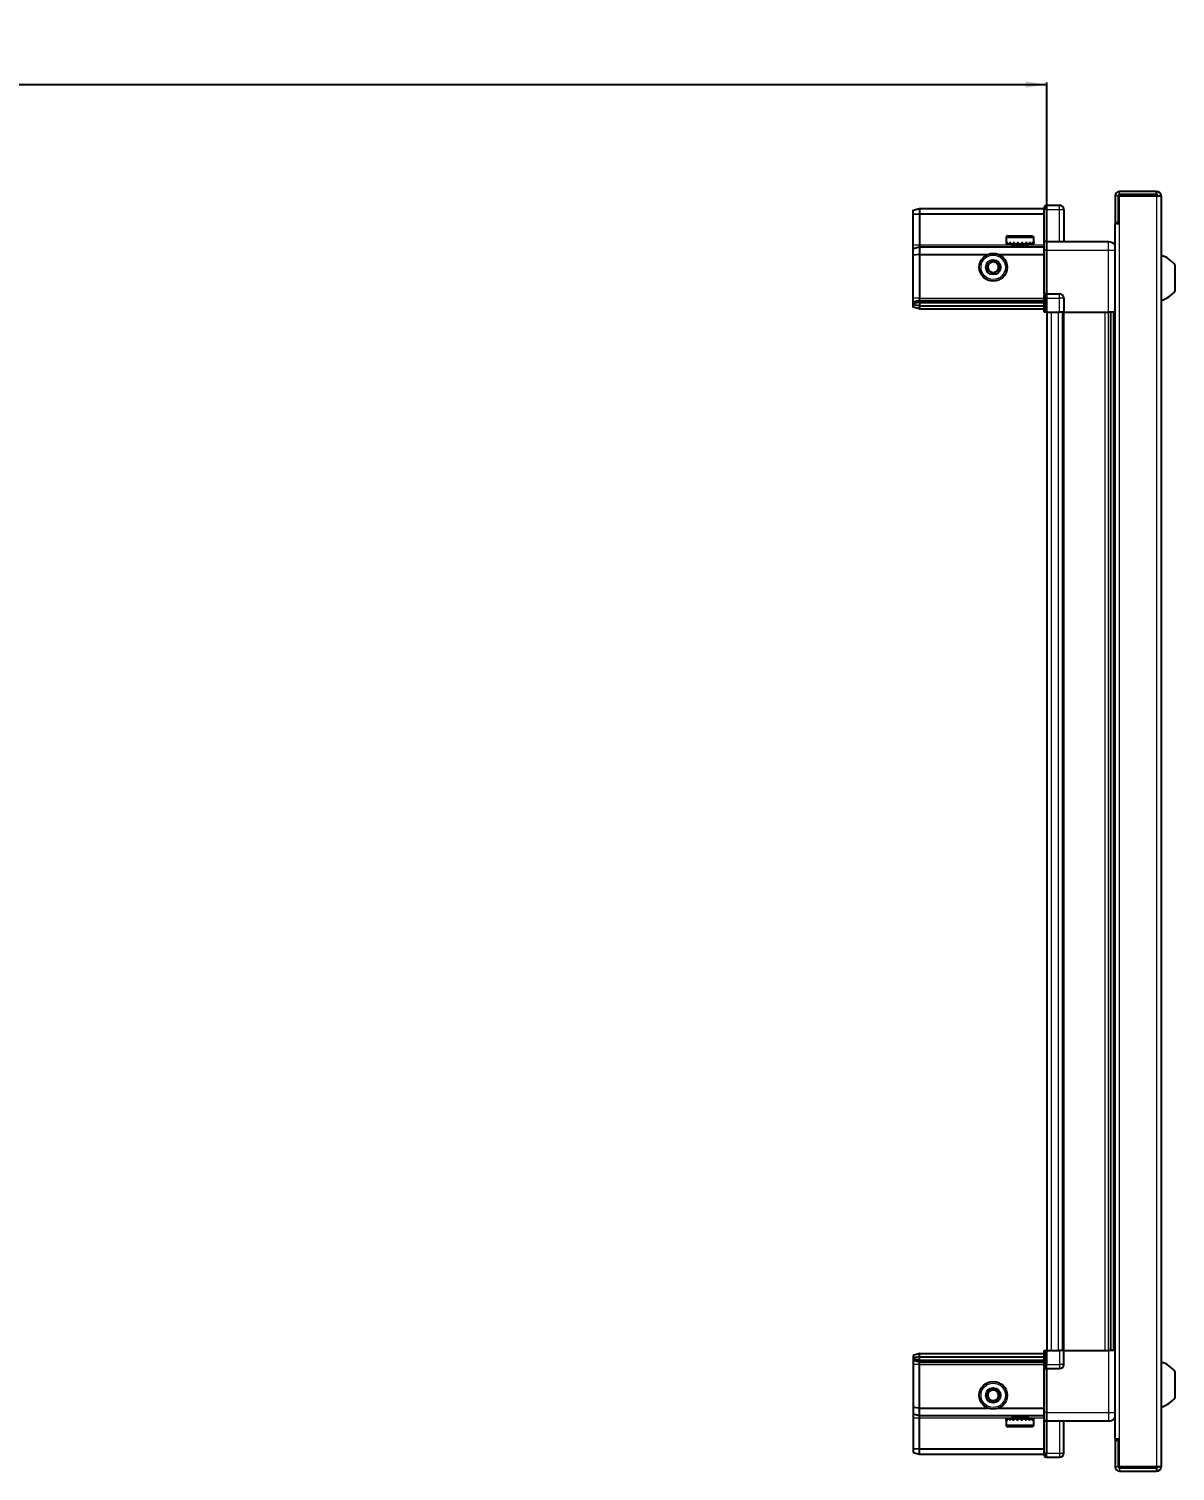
# Model space of a CAD drawing. Header units: millimetres. Extents: x 1021 to 3468, y -487 to 1579.
# Drawn here: x 2319 to 2855, y 843 to 1518 of the extents above; entities that cross this region are included whole.
import ezdxf

# ---------------------------------------------------------------- set-up
doc = ezdxf.new("R2010")
doc.units = ezdxf.units.MM
doc.layers.add('FORMAT', color=7, linetype='Continuous')
doc.styles.add('SLDTEXTSTYLE0', font='TXT', dxfattribs={"width": 0.75})
doc.dimstyles.new('SLDDIMSTYLE0', dxfattribs={"dimtxt": 20, "dimasz": 10, "dimexe": 0, "dimexo": 0.0625, "dimgap": 5, "dimtad": 2, "dimdec": 1, "dimrnd": 1e-09, "dimzin": 12, "dimdsep": 46, "dimtxsty": 'SLDTEXTSTYLE0', "dimsah": 1, "dimcen": 0.09, "dimadec": 0, "dimazin": 3, "dimtfac": 1, "dimtofl": 0, "dimtmove": 0, "dimatfit": 3, "dimfxl": 0, "dimfrac": 2, "dimtolj": 1, "dimtzin": 12, "dimarcsym": 0})

# ---------------------------------------------------------------- blocks, each defined once
blk = doc.blocks.new('_D_4')
at = {"layer": 'FORMAT'}
for p, q in [((1695.13, 1385.67), (1695.13, 1493.16)), ((1695.13, 1492.16), (2795.13, 1492.16)), ((2795.13, 1385.67), (2795.13, 1493.16))]:
    blk.add_line(p, q, dxfattribs=at)
for points in [[(1695.13, 1492.16), (1705.13, 1490.63), (1705.13, 1493.7)], [(2795.13, 1492.16), (2785.13, 1493.7), (2785.13, 1490.63)]]:
    blk.add_solid(points, dxfattribs=at)
at = {"layer": 'FORMAT', "insert": (2215.58, 1517.95), "char_height": 20, "attachment_point": 1, "style": 'SLDTEXTSTYLE0'}
blk.add_mtext('1100', dxfattribs=at)

msp = doc.modelspace()

# ---------------------------------------------------------------- linework, layer by layer
at = {"color": 7, "linetype": 'Continuous', "lineweight": 25}
for p, q in [((2826.98, 1440.06), (2826.98, 1427.66)), ((2828.48, 1440.06), (2828.48, 1427.66)), ((2828.98, 1427.16), (2828.98, 1440.06)), ((2828.98, 1440.06), (2846.38, 1440.06)), ((2846.38, 1442.16), (2829.08, 1442.16)), ((2846.38, 1440.66), (2829.08, 1440.66)), ((2846.38, 1440.66), (2846.38, 1442.16)), ((2846.38, 1440.06), (2848.48, 1440.06)), ((2848.48, 1440.06), (2848.48, 845.26)), ((2732.48, 1433.36), (2735.48, 1434.16)), ((2732.48, 1431.51), (2732.48, 1433.36)), ((2732.48, 1431.51), (2735.48, 1431.66)), ((2732.48, 1417.16), (2732.48, 1431.51)), ((2735.48, 1434.16), (2735.48, 1431.66)), ((2735.48, 1434.16), (2793.78, 1434.16)), ((2735.48, 1431.66), (2735.48, 1417.16)), ((2735.48, 1431.66), (2793.78, 1431.66)), ((2794.65, 1435.66), (2793.78, 1435.16)), ((2794.65, 1435.66), (2793.78, 1435.16)), ((2793.78, 1435.16), (2793.78, 1433.66)), ((2793.78, 1418.86), (2793.78, 1433.66)), ((2794.98, 1435.66), (2794.65, 1435.66)), ((2794.98, 1435.66), (2794.65, 1435.66)), ((2794.98, 1433.66), (2794.98, 1435.66)), ((2794.98, 1435.66), (2794.98, 1435.66)), ((2794.98, 1435.66), (2800.98, 1435.66)), ((2794.98, 1433.66), (2794.98, 1418.86)), ((2802.98, 1433.66), (2802.98, 1418.66)), ((2826.88, 1427.16), (2826.88, 858.16)), ((2826.88, 1427.16), (2828.98, 1427.16)), ((2826.98, 1427.66), (2828.48, 1427.66)), ((2775.98, 1420.56), (2775.98, 1417.66)), ((2776.14, 1418.16), (2776.02, 1418.16)), ((2776.02, 1418.16), (2776.02, 1417.66)), ((2776.14, 1418.16), (2776.14, 1417.66)), ((2776.89, 1418.16), (2776.55, 1418.16)), ((2776.55, 1418.16), (2776.55, 1417.66)), ((2776.78, 1421.36), (2788.18, 1421.36)), ((2776.89, 1418.16), (2776.89, 1417.66)), ((2778.19, 1418.16), (2777.66, 1418.16)), ((2777.66, 1418.16), (2777.66, 1417.66)), ((2778.19, 1418.16), (2778.19, 1417.66)), ((2779.91, 1418.16), (2779.25, 1418.16)), ((2779.25, 1418.16), (2779.25, 1417.66)), ((2779.91, 1418.16), (2779.91, 1417.66)), ((2781.88, 1418.16), (2781.15, 1418.16)), ((2781.15, 1418.16), (2781.15, 1417.66)), ((2781.58, 1418.16), (2781.58, 1417.66)), ((2781.88, 1418.16), (2781.88, 1417.66)), ((2783.9, 1418.16), (2783.18, 1418.16)), ((2783.18, 1418.16), (2783.18, 1417.66)), ((2783.45, 1418.16), (2783.45, 1417.66)), ((2783.9, 1418.16), (2783.9, 1417.66)), ((2785.8, 1418.16), (2785.14, 1418.16)), ((2785.14, 1418.16), (2785.14, 1417.66)), ((2785.8, 1418.16), (2785.8, 1417.66)), ((2787.36, 1418.16), (2786.84, 1418.16)), ((2786.84, 1418.16), (2786.84, 1417.66)), ((2787.36, 1418.16), (2787.36, 1417.66)), ((2788.45, 1418.16), (2788.12, 1418.16)), ((2788.12, 1418.16), (2788.12, 1417.66)), ((2788.45, 1418.16), (2788.45, 1417.66)), ((2788.95, 1418.16), (2788.84, 1418.16)), ((2788.84, 1418.16), (2788.84, 1417.66)), ((2788.95, 1418.16), (2788.95, 1417.66)), ((2788.98, 1417.66), (2788.98, 1420.56)), ((2793.78, 1418.66), (2793.78, 1418.86)), ((2794.98, 1418.66), (2793.78, 1418.66)), ((2793.78, 1414.66), (2793.78, 1418.66)), ((2794.98, 1418.86), (2794.98, 1418.66)), ((2794.98, 1418.66), (2794.98, 1414.66)), ((2794.98, 1418.66), (2823.98, 1418.66)), ((2732.48, 1415.36), (2732.48, 1417.16)), ((2732.48, 1415.36), (2735.48, 1416.16)), ((2732.48, 1412.33), (2732.48, 1415.36)), ((2735.48, 1412.66), (2732.48, 1412.33)), ((2732.48, 1392.16), (2732.48, 1412.33)), ((2735.48, 1417.16), (2735.48, 1416.16)), ((2735.48, 1416.16), (2735.48, 1412.66)), ((2735.48, 1416.16), (2793.78, 1416.16)), ((2735.48, 1412.66), (2735.48, 1392.16)), ((2735.48, 1412.66), (2767.48, 1412.66)), ((2772.48, 1412.66), (2793.78, 1412.66)), ((2775.98, 1417.66), (2776.02, 1417.66)), ((2776.02, 1417.66), (2776.14, 1417.66)), ((2776.14, 1417.66), (2776.55, 1417.66)), ((2776.55, 1417.66), (2776.89, 1417.66)), ((2776.89, 1417.66), (2777.66, 1417.66)), ((2777.66, 1417.66), (2778.19, 1417.66)), ((2778.08, 1417.66), (2778.08, 1417.56)), ((2778.08, 1417.56), (2786.88, 1417.56)), ((2778.19, 1417.66), (2779.25, 1417.66)), ((2778.48, 1417.16), (2779.17, 1416.68)), ((2778.48, 1417.16), (2786.48, 1417.16)), ((2779.17, 1416.68), (2778.48, 1416.2)), ((2778.48, 1416.2), (2778.48, 1416.16)), ((2778.48, 1416.2), (2786.48, 1416.2)), ((2779.17, 1416.68), (2785.79, 1416.68)), ((2779.25, 1417.66), (2779.91, 1417.66)), ((2779.91, 1417.66), (2781.15, 1417.66)), ((2781.15, 1417.66), (2781.58, 1417.66)), ((2781.88, 1417.66), (2783.18, 1417.66)), ((2783.45, 1417.66), (2783.9, 1417.66)), ((2783.9, 1417.66), (2785.14, 1417.66)), ((2785.14, 1417.66), (2785.8, 1417.66)), ((2785.79, 1416.68), (2786.48, 1417.16)), ((2786.48, 1416.2), (2785.79, 1416.68)), ((2785.8, 1417.66), (2786.84, 1417.66)), ((2786.48, 1416.16), (2786.48, 1416.2)), ((2786.84, 1417.66), (2787.36, 1417.66)), ((2786.88, 1417.56), (2786.88, 1417.66)), ((2787.36, 1417.66), (2788.12, 1417.66)), ((2788.12, 1417.66), (2788.45, 1417.66)), ((2788.45, 1417.66), (2788.84, 1417.66)), ((2788.84, 1417.66), (2788.95, 1417.66)), ((2788.95, 1417.66), (2788.98, 1417.66)), ((2793.78, 1394.36), (2793.78, 1414.66)), ((2794.98, 1414.66), (2794.98, 1394.36)), ((2855.08, 1395.66), (2855.08, 1407.66)), ((2732.48, 1390.36), (2732.48, 1392.16)), ((2735.48, 1391.16), (2732.48, 1390.36)), ((2735.48, 1392.16), (2735.48, 1391.16)), ((2735.48, 1391.16), (2735.48, 1390.16)), ((2735.48, 1391.16), (2793.78, 1391.16)), ((2793.78, 1394.16), (2793.78, 1394.36)), ((2794.98, 1394.16), (2793.78, 1394.16)), ((2793.78, 1394.16), (2793.78, 1393.49)), ((2793.78, 1385.66), (2793.78, 1393.49)), ((2794.65, 1392.16), (2794.65, 1385.66)), ((2794.98, 1394.36), (2794.98, 1394.16)), ((2794.98, 1392.16), (2794.98, 1394.16)), ((2794.98, 1392.16), (2794.98, 1394.16)), ((2794.98, 1394.16), (2800.98, 1394.16)), ((2794.98, 1392.16), (2794.98, 1385.66)), ((2802.98, 1392.16), (2802.98, 1385.66)), ((2732.48, 1389.62), (2732.48, 1390.36)), ((2735.48, 1390.16), (2732.48, 1389.62)), ((2732.48, 1389.12), (2732.48, 1389.62)), ((2735.48, 1388.66), (2732.48, 1389.12)), ((2732.48, 1387.97), (2732.48, 1389.12)), ((2735.48, 1387.16), (2732.48, 1387.97)), ((2735.48, 1390.16), (2735.48, 1388.66)), ((2735.48, 1390.16), (2793.78, 1390.16)), ((2735.48, 1388.66), (2793.78, 1388.66)), ((2735.48, 1388.66), (2735.48, 1387.16)), ((2735.48, 1387.16), (2793.78, 1387.16)), ((2794.65, 1385.66), (2793.78, 1385.66)), ((2794.98, 1385.66), (2794.65, 1385.66)), ((2794.98, 1385.66), (2800.98, 1385.66)), ((2795.13, 1385.66), (2795.13, 899.66)), ((2802.98, 1385.66), (2800.98, 1385.66)), ((2802.33, 1385.66), (2802.33, 899.66)), ((2802.98, 1385.66), (2823.98, 1385.66)), ((2825.01, 899.66), (2825.01, 1385.66)), ((2825.04, 899.66), (2825.04, 1385.66)), ((2826.83, 1385.66), (2826.83, 899.66)), ((2735.48, 898.16), (2732.48, 897.36)), ((2735.48, 896.66), (2735.48, 898.16)), ((2735.48, 898.16), (2793.78, 898.16)), ((2793.78, 891.84), (2793.78, 899.66)), ((2793.78, 899.66), (2794.65, 899.66)), ((2794.65, 899.66), (2794.65, 899.66)), ((2794.65, 899.66), (2794.65, 893.16)), ((2794.98, 899.66), (2794.65, 899.66)), ((2794.98, 899.66), (2794.98, 893.16)), ((2794.98, 899.66), (2794.98, 899.66)), ((2794.98, 899.66), (2800.98, 899.66)), ((2794.98, 899.66), (2794.98, 893.16)), ((2802.98, 899.66), (2800.98, 899.66)), ((2802.98, 893.16), (2802.98, 899.66)), ((2802.98, 899.66), (2823.98, 899.66)), ((2732.48, 897.36), (2732.48, 896.21)), ((2735.48, 896.66), (2732.48, 896.21)), ((2732.48, 896.21), (2732.48, 895.71)), ((2735.48, 895.16), (2732.48, 895.71)), ((2732.48, 895.71), (2732.48, 894.97)), ((2735.48, 894.16), (2732.48, 894.97)), ((2732.48, 894.97), (2732.48, 893.16)), ((2732.48, 893.16), (2732.48, 873)), ((2735.48, 895.16), (2735.48, 896.66)), ((2735.48, 896.66), (2793.78, 896.66)), ((2735.48, 895.16), (2793.78, 895.16)), ((2735.48, 894.16), (2735.48, 895.16)), ((2735.48, 894.16), (2793.78, 894.16)), ((2735.48, 893.16), (2735.48, 894.16)), ((2735.48, 872.66), (2735.48, 893.16)), ((2793.78, 891.84), (2793.78, 891.16)), ((2794.98, 891.16), (2793.78, 891.16)), ((2793.78, 890.96), (2793.78, 891.16)), ((2794.98, 891.16), (2794.98, 893.16)), ((2794.98, 891.16), (2794.98, 890.96)), ((2794.98, 891.16), (2800.98, 891.16)), ((2793.78, 870.66), (2793.78, 890.96)), ((2794.98, 890.96), (2794.98, 870.66)), ((2855.08, 877.66), (2855.08, 889.66)), ((2735.48, 872.66), (2732.48, 873)), ((2732.48, 873), (2732.48, 869.97)), ((2735.48, 872.66), (2767.48, 872.66)), ((2735.48, 869.16), (2735.48, 872.66)), ((2772.48, 872.66), (2793.78, 872.66)), ((2732.48, 869.97), (2735.48, 869.16)), ((2732.48, 869.97), (2732.48, 868.16)), ((2732.48, 868.16), (2732.48, 853.82)), ((2735.48, 869.16), (2793.78, 869.16)), ((2735.48, 868.16), (2735.48, 869.16)), ((2735.48, 853.66), (2735.48, 868.16)), ((2775.98, 867.66), (2775.98, 864.76)), ((2776, 867.66), (2775.98, 867.66)), ((2776, 867.16), (2776, 867.66)), ((2776.1, 867.66), (2776, 867.66)), ((2776, 867.16), (2776.1, 867.16)), ((2776.1, 867.16), (2776.1, 867.66)), ((2776.47, 867.66), (2776.1, 867.66)), ((2776.47, 867.16), (2776.47, 867.66)), ((2776.79, 867.66), (2776.47, 867.66)), ((2776.47, 867.16), (2776.79, 867.16)), ((2776.79, 867.16), (2776.79, 867.66)), ((2777.53, 867.66), (2776.79, 867.66)), ((2777.53, 867.16), (2777.53, 867.66)), ((2778.04, 867.66), (2777.53, 867.66)), ((2777.53, 867.16), (2778.04, 867.16)), ((2778.04, 867.16), (2778.04, 867.66)), ((2779.07, 867.66), (2778.04, 867.66)), ((2778.08, 867.76), (2778.08, 867.66)), ((2786.88, 867.76), (2778.08, 867.76)), ((2778.48, 869.16), (2778.48, 869.13)), ((2778.48, 869.13), (2779.17, 868.65)), ((2786.48, 869.13), (2778.48, 869.13)), ((2779.17, 868.65), (2778.48, 868.16)), ((2786.48, 868.16), (2778.48, 868.16)), ((2779.07, 867.16), (2779.07, 867.66)), ((2779.72, 867.66), (2779.07, 867.66)), ((2779.07, 867.16), (2779.72, 867.16)), ((2785.79, 868.65), (2779.17, 868.65)), ((2779.72, 867.16), (2779.72, 867.66)), ((2780.95, 867.66), (2779.72, 867.66)), ((2780.95, 867.16), (2780.95, 867.66)), ((2781.44, 867.66), (2780.95, 867.66)), ((2780.95, 867.16), (2781.68, 867.16)), ((2781.44, 867.16), (2781.44, 867.66)), ((2781.68, 867.16), (2781.68, 867.66)), ((2782.98, 867.66), (2781.68, 867.66)), ((2782.98, 867.16), (2782.98, 867.66)), ((2782.98, 867.16), (2783.71, 867.16)), ((2783.31, 867.16), (2783.31, 867.66)), ((2783.71, 867.66), (2783.31, 867.66)), ((2783.71, 867.16), (2783.71, 867.66)), ((2784.95, 867.66), (2783.71, 867.66)), ((2784.95, 867.16), (2784.95, 867.66)), ((2785.62, 867.66), (2784.95, 867.66)), ((2784.95, 867.16), (2785.62, 867.16)), ((2785.62, 867.16), (2785.62, 867.66)), ((2786.69, 867.66), (2785.62, 867.66)), ((2785.79, 868.65), (2786.48, 869.13)), ((2786.48, 868.16), (2785.79, 868.65)), ((2786.48, 869.13), (2786.48, 869.16)), ((2786.69, 867.16), (2786.69, 867.66)), ((2787.23, 867.66), (2786.69, 867.66)), ((2786.69, 867.16), (2787.23, 867.16)), ((2786.88, 867.66), (2786.88, 867.76)), ((2787.23, 867.16), (2787.23, 867.66)), ((2788.02, 867.66), (2787.23, 867.66)), ((2788.02, 867.16), (2788.02, 867.66)), ((2788.37, 867.66), (2788.02, 867.66)), ((2788.02, 867.16), (2788.37, 867.16)), ((2788.37, 867.16), (2788.37, 867.66)), ((2788.8, 867.66), (2788.37, 867.66)), ((2788.8, 867.16), (2788.8, 867.66)), ((2788.93, 867.66), (2788.8, 867.66)), ((2788.8, 867.16), (2788.93, 867.16)), ((2788.93, 867.16), (2788.93, 867.66)), ((2788.98, 867.66), (2788.93, 867.66)), ((2788.98, 864.76), (2788.98, 867.66)), ((2793.78, 866.66), (2793.78, 870.66)), ((2794.98, 866.66), (2793.78, 866.66)), ((2793.78, 866.46), (2793.78, 866.66)), ((2793.78, 851.66), (2793.78, 866.46)), ((2794.98, 870.66), (2794.98, 866.66)), ((2794.98, 866.66), (2794.98, 866.46)), ((2794.98, 866.66), (2823.98, 866.66)), ((2794.98, 866.46), (2794.98, 851.66)), ((2794.98, 866.46), (2794.98, 851.66)), ((2802.98, 851.66), (2802.98, 866.66)), ((2788.18, 863.96), (2776.78, 863.96)), ((2828.98, 858.16), (2826.88, 858.16)), ((2826.98, 857.66), (2828.48, 857.66)), ((2826.98, 857.66), (2826.98, 845.26)), ((2828.48, 857.66), (2828.48, 845.26)), ((2828.98, 845.26), (2828.98, 858.16)), ((2732.48, 853.82), (2735.48, 853.66)), ((2732.48, 853.82), (2732.48, 851.97)), ((2732.48, 851.97), (2735.48, 851.16)), ((2735.48, 853.66), (2793.78, 853.66)), ((2735.48, 851.16), (2735.48, 853.66)), ((2735.48, 851.16), (2793.78, 851.16)), ((2793.78, 851.66), (2793.78, 850.16)), ((2794.98, 849.66), (2794.98, 851.66)), ((2793.78, 850.16), (2794.65, 849.66)), ((2794.98, 849.66), (2794.65, 849.66)), ((2794.98, 849.66), (2800.98, 849.66)), ((2846.38, 845.26), (2828.98, 845.26)), ((2829.08, 844.66), (2846.38, 844.66)), ((2848.48, 845.26), (2846.38, 845.26)), ((2846.38, 844.66), (2846.38, 843.16)), ((2829.08, 843.16), (2846.38, 843.16))]:
    msp.add_line(p, q, dxfattribs=at)
at = {"color": 8, "linetype": 'Continuous', "lineweight": 18}
for p, q in [((2828.48, 1440.06), (2826.98, 1440.06)), ((2829.08, 1440.66), (2829.08, 1442.16)), ((2846.38, 1440.06), (2846.38, 845.26)), ((2794.98, 1433.66), (2793.78, 1433.66)), ((2794.98, 1433.66), (2800.98, 1433.66)), ((2800.98, 1433.66), (2800.98, 1435.66)), ((2800.98, 1418.66), (2800.98, 1433.66)), ((2800.98, 1433.66), (2802.98, 1433.66)), ((2828.98, 1427.16), (2828.98, 858.16)), ((2775.98, 1420.56), (2788.98, 1420.56)), ((2793.78, 1418.86), (2794.98, 1418.86)), ((2732.48, 1417.16), (2735.48, 1417.16)), ((2735.48, 1417.16), (2778.48, 1417.16)), ((2786.48, 1417.16), (2793.78, 1417.16)), ((2794.98, 1414.66), (2793.78, 1414.66)), ((2794.98, 1414.66), (2823.98, 1414.66)), ((2823.98, 1385.66), (2823.98, 1414.66)), ((2735.48, 1392.16), (2732.48, 1392.16)), ((2735.48, 1392.16), (2793.78, 1392.16)), ((2793.78, 1394.36), (2794.98, 1394.36)), ((2794.98, 1392.16), (2794.65, 1392.16)), ((2794.98, 1392.16), (2800.98, 1392.16)), ((2800.98, 1392.16), (2800.98, 1394.16)), ((2800.98, 1385.66), (2800.98, 1392.16)), ((2802.98, 1392.16), (2800.98, 1392.16)), ((2797.13, 1385.66), (2797.13, 899.66)), ((2800.33, 1385.66), (2800.33, 899.66)), ((2802.98, 1385.66), (2802.98, 899.66)), ((2822.39, 899.66), (2822.39, 1385.66)), ((2823.8, 1385.66), (2823.8, 899.66)), ((2826.25, 899.66), (2826.25, 1385.66)), ((2794.98, 899.66), (2794.65, 899.66)), ((2800.98, 899.66), (2800.98, 893.16)), ((2823.98, 899.66), (2823.98, 870.66)), ((2735.48, 893.16), (2732.48, 893.16)), ((2735.48, 893.16), (2793.78, 893.16)), ((2794.98, 893.16), (2794.65, 893.16)), ((2794.98, 893.16), (2800.98, 893.16)), ((2802.98, 893.16), (2800.98, 893.16)), ((2800.98, 893.16), (2800.98, 891.16)), ((2794.98, 890.96), (2793.78, 890.96)), ((2732.48, 868.16), (2735.48, 868.16)), ((2735.48, 868.16), (2778.48, 868.16)), ((2788.98, 864.76), (2775.98, 864.76)), ((2786.48, 868.16), (2793.78, 868.16)), ((2794.98, 870.66), (2793.78, 870.66)), ((2794.98, 866.46), (2793.78, 866.46)), ((2794.98, 870.66), (2823.98, 870.66)), ((2800.98, 866.66), (2800.98, 851.66)), ((2794.98, 851.66), (2793.78, 851.66)), ((2794.98, 851.66), (2800.98, 851.66)), ((2800.98, 851.66), (2802.98, 851.66)), ((2800.98, 851.66), (2800.98, 849.66)), ((2828.48, 845.26), (2826.98, 845.26)), ((2829.08, 844.66), (2829.08, 843.16))]:
    msp.add_line(p, q, dxfattribs=at)
at = {"color": 7, "linetype": 'Continuous', "lineweight": 25}
for centre, radius in [((2769.98, 1406.66), 6.5), ((2769.98, 1406.66), 3.46), ((2769.98, 878.66), 6.5), ((2769.98, 878.66), 3.46)]:
    msp.add_circle(centre, radius, dxfattribs=at)
at = {"color": 8, "linetype": 'Continuous', "lineweight": 18}
for centre in [(2769.98, 1406.66), (2769.98, 878.66)]:
    msp.add_circle(centre, 5.7, dxfattribs=at)
at = {"color": 7, "linetype": 'Continuous', "lineweight": 25}
for centre, radius, start, end in [((2829.08, 1440.06), 2.1, 90, 180), ((2829.08, 1440.06), 0.6, 90, 180), ((2846.38, 1440.06), 2.1, 0, 90), ((2846.38, 1440.06), 0.6, 0, 90), ((2800.98, 1433.66), 2, 360, 90), ((2776.78, 1420.56), 0.8, 90, 180), ((2788.18, 1420.56), 0.8, 0, 90), ((2778.08, 1417.16), 0.4, 0, 90), ((2786.88, 1417.16), 0.4, 90, 180), ((2845.46, 1400.64), 11.91, 36.1266, 75.29965), ((2769.98, 1406.66), 2.5, 120.74103, 180.74103), ((2769.98, 1406.66), 2.5, 180.74103, 240.74103), ((2769.98, 1406.66), 2.5, 60.74103, 120.74103), ((2769.98, 1406.66), 2.5, 240.74103, 300.74103), ((2769.98, 1406.66), 2.5, 0.74103, 60.74103), ((2769.98, 1406.66), 2.5, 300.74103, 0.74103), ((2800.98, 1392.16), 2, 0, 90), ((2845.46, 1402.69), 11.91, 284.70035, 323.8734), ((2800.98, 893.16), 2, 270, 0), ((2845.46, 882.64), 11.91, 36.1266, 75.29965), ((2769.98, 878.66), 2.5, 155.91157, 215.91157), ((2769.98, 878.66), 2.5, 95.91157, 155.91157), ((2769.98, 878.66), 2.5, 35.91157, 95.91157), ((2769.98, 878.66), 2.5, 275.91157, 335.91157), ((2769.98, 878.66), 2.5, 335.91157, 35.91157), ((2845.46, 884.69), 11.91, 284.70035, 323.8734), ((2769.98, 878.66), 2.5, 215.91157, 275.91157), ((2776.78, 864.76), 0.8, 180, 270), ((2778.08, 868.16), 0.4, 270, 360), ((2786.88, 868.16), 0.4, 180, 270), ((2788.18, 864.76), 0.8, 270, 360), ((2800.98, 851.66), 2, 270, 0), ((2829.08, 845.26), 2.1, 180, 270), ((2829.08, 845.26), 0.6, 180, 270), ((2846.38, 845.26), 2.1, 270, 0), ((2846.38, 845.26), 0.6, 270, 0)]:
    msp.add_arc(centre, radius, start, end, dxfattribs=at)
for centre, start_param, end_param in [((2791.19, 1392.16), 0, 0.722734), ((2791.19, 893.16), 5.560451, 6.283185)]:
    msp.add_ellipse(centre, major_axis=(3.46, 0), ratio=0.57735, start_param=start_param, end_param=end_param, dxfattribs=at)
for points, knots in [([(2823.98, 1418.66), (2824.42, 1418.62), (2825.1, 1418.55), (2825.91, 1418.11), (2826.47, 1417.67), (2826.75, 1417.3), (2826.88, 1417.12)], [0, 0, 0, 0, 0.384298, 0.591173, 0.802437, 1, 1, 1, 1]), ([(2767.46, 1408.07), (2767.91, 1408.34), (2768.74, 1408.83), (2769.56, 1409.32), (2769.95, 1409.55)], [0, 0, 0, 0, 0.534686, 1, 1, 1, 1]), ([(2767.5, 1405.19), (2767.5, 1405.31), (2767.49, 1405.91), (2767.48, 1406.91), (2767.47, 1407.73), (2767.46, 1408.07)], [0, 0, 0, 0, 0.1331247, 0.6370994, 1, 1, 1, 1]), ([(2770.02, 1403.78), (2769.57, 1404.03), (2768.73, 1404.5), (2767.89, 1404.97), (2767.5, 1405.19)], [0, 0, 0, 0, 0.534686, 1, 1, 1, 1]), ([(2769.95, 1409.55), (2770.4, 1409.3), (2771.24, 1408.83), (2772.07, 1408.36), (2772.46, 1408.14)], [0, 0, 0, 0, 0.534686, 1, 1, 1, 1]), ([(2772.5, 1405.25), (2772.06, 1404.99), (2771.23, 1404.5), (2770.4, 1404.01), (2770.02, 1403.78)], [0, 0, 0, 0, 0.534686, 1, 1, 1, 1]), ([(2772.46, 1408.14), (2772.47, 1407.8), (2772.48, 1406.97), (2772.49, 1405.98), (2772.5, 1405.38), (2772.5, 1405.25)], [0, 0, 0, 0, 0.362901, 0.866875, 1, 1, 1, 1]), ([(2826.83, 1385.66), (2826.8, 1385.66), (2826.58, 1385.66), (2825.86, 1385.66), (2824.89, 1385.66), (2824.24, 1385.66), (2823.98, 1385.66)], [0, 0, 0, 0, 0.0717073, 0.4209791, 0.7702508, 1, 1, 1, 1]), ([(2826.83, 899.66), (2826.8, 899.66), (2826.58, 899.66), (2825.86, 899.66), (2824.89, 899.66), (2824.24, 899.66), (2823.98, 899.66)], [0, 0, 0, 0, 0.071707, 0.420979, 0.770251, 1, 1, 1, 1]), ([(2767.11, 878.37), (2767.32, 878.84), (2767.72, 879.72), (2768.11, 880.59), (2768.29, 881)], [0, 0, 0, 0, 0.534686, 1, 1, 1, 1]), ([(2768.81, 876.03), (2768.5, 876.45), (2767.94, 877.23), (2767.37, 878.01), (2767.11, 878.37)], [0, 0, 0, 0, 0.534686, 1, 1, 1, 1]), ([(2768.29, 881), (2768.63, 881.04), (2769.45, 881.12), (2770.44, 881.22), (2771.04, 881.29), (2771.16, 881.3)], [0, 0, 0, 0, 0.362901, 0.866875, 1, 1, 1, 1]), ([(2771.16, 881.3), (2771.46, 880.88), (2772.03, 880.1), (2772.59, 879.32), (2772.85, 878.96)], [0, 0, 0, 0, 0.534686, 1, 1, 1, 1]), ([(2772.85, 878.96), (2772.64, 878.49), (2772.25, 877.61), (2771.86, 876.73), (2771.68, 876.33)], [0, 0, 0, 0, 0.534686, 1, 1, 1, 1]), ([(2771.68, 876.33), (2771.55, 876.31), (2770.96, 876.25), (2769.97, 876.15), (2769.15, 876.06), (2768.81, 876.03)], [0, 0, 0, 0, 0.133125, 0.637099, 1, 1, 1, 1]), ([(2823.98, 866.66), (2824.42, 866.71), (2825.1, 866.78), (2825.91, 867.22), (2826.47, 867.66), (2826.75, 868.03), (2826.88, 868.21)], [0, 0, 0, 0, 0.384298, 0.591173, 0.802437, 1, 1, 1, 1])]:
    msp.add_open_spline(points, degree=3, knots=knots, dxfattribs=at)
at = {"color": 8, "linetype": 'Continuous', "lineweight": 18}
for points in [[(2823.98, 1414.66), (2823.98, 1415.19), (2823.98, 1416.24), (2823.98, 1417.56), (2823.98, 1418.48), (2823.98, 1418.6), (2823.98, 1418.66)], [(2823.98, 870.66), (2823.98, 870.14), (2823.98, 869.09), (2823.98, 867.77), (2823.98, 866.84), (2823.98, 866.72), (2823.98, 866.66)]]:
    msp.add_open_spline(points, degree=3, dxfattribs=at)
for points, knots in [([(2823.98, 1414.66), (2824.42, 1414.66), (2825.1, 1414.66), (2825.91, 1414.66), (2826.47, 1414.66), (2826.75, 1414.66), (2826.88, 1414.66)], [0, 0, 0, 0, 0.384298, 0.591173, 0.802437, 1, 1, 1, 1]), ([(2823.98, 870.66), (2824.42, 870.66), (2825.1, 870.66), (2825.91, 870.66), (2826.47, 870.66), (2826.75, 870.66), (2826.88, 870.66)], [0, 0, 0, 0, 0.3842982, 0.5911726, 0.8024372, 1, 1, 1, 1])]:
    msp.add_open_spline(points, degree=3, knots=knots, dxfattribs=at)

# ---------------------------------------------------------------- dimensions: what is measured, and where the dimension line sits
at = {"layer": 'FORMAT'}
dim = msp.add_linear_dim(base=(2795.13, 1492.16), p1=(1695.13, 1385.66), p2=(2795.13, 1385.66), angle=0, dimstyle='SLDDIMSTYLE0', dxfattribs=at)
dim.commit()
dim.dimension.update_dxf_attribs({"geometry": '_D_4', "text_midpoint": (2245.13, 1492.16), "dimtype": 160})

doc.saveas('drawing.dxf')
